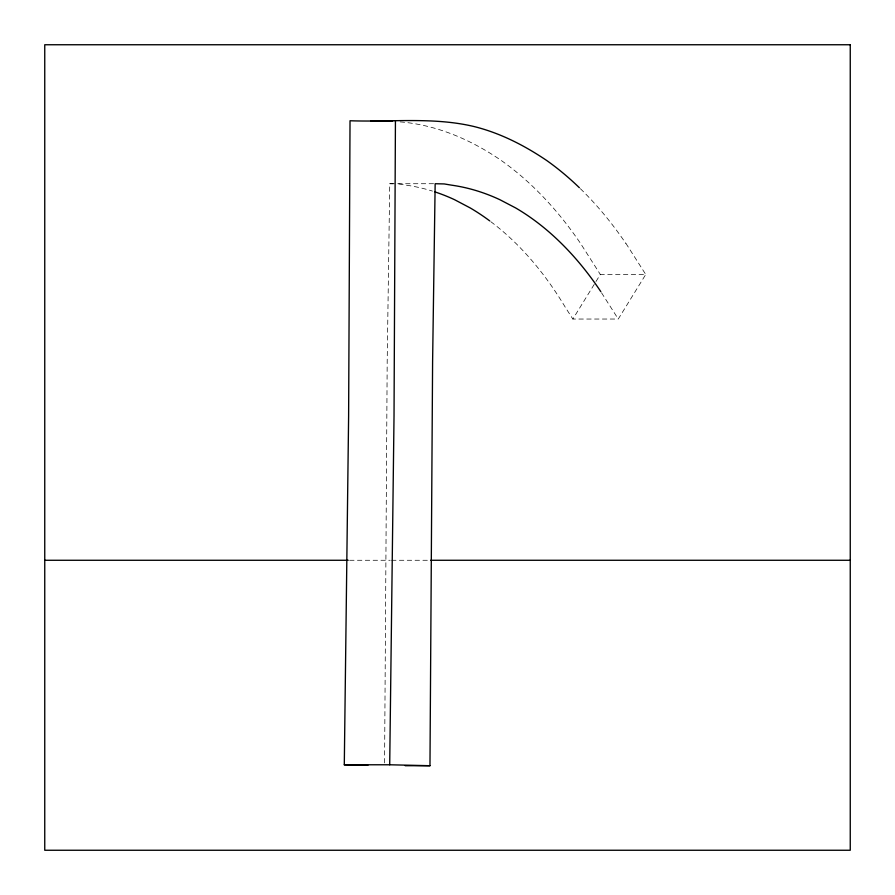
<?xml version="1.0" encoding="UTF-8"?>
<svg xmlns="http://www.w3.org/2000/svg" width="895" height="895" viewBox="0 0 895 895"><rect width="100%" height="100%" fill="white"/><g stroke="black" fill="none" stroke-linecap="round" stroke-linejoin="round"><path stroke-width="0.67" stroke-dasharray="4.47 3.36" d="M384.581 762.932L387.188 361.681L389.75 183.732L435.16 183.721M490.784 221.68A399.651 250.477 90 0 1 565.618 307.802L572.856 319.045L595.276 282.686M595.992 281.511L600.332 274.474L645.742 274.463L618.266 319.034L572.856 319.045M349.609 560.27L390.164 560.27M391.562 560.27L429.32 560.27M389.75 183.732L393.229 183.811M400.154 121.888C436.738 124.875 471.307 139.833 501.301 160.518A462.212 289.723 90 0 1 580.486 243.339L600.332 274.474M398.778 183.945L406.173 185.175A399.64 250.51 -90 0 1 432.464 191.105M625.896 243.328L645.742 274.463M601.518 292.766L618.266 319.034M580.374 188.688A462.223 289.667 90 0 1 625.851 243.406"/><path stroke-width="1.34" d="M395.433 120.747L394.024 416.097L389.705 764.777L344.295 764.789L348.614 416.108L350.023 120.758C391.249 122.212 433.325 116.865 473.891 126.497C500.148 132.986 524.403 145.415 546.711 160.507A462.223 289.667 90 0 1 579.356 187.704M405.2 765.717L429.969 765.706L432.598 361.669L435.16 183.721L444.188 183.934L451.583 185.164A399.64 250.488 90 0 1 499.981 199.753L515.609 207.92A399.64 250.488 90 0 1 599.314 289.387L600.802 291.636M44.75 560.27L348.211 560.27M430.719 560.27L850.25 560.27M370.664 120.758L392.625 121.261M389.705 764.777L429.969 765.706M344.295 764.789L367.901 765.337M434.948 191.91A399.64 250.51 -90 0 1 454.582 199.708L470.199 207.931A399.651 250.477 90 0 1 489.722 220.886M850.25 44.75L44.75 44.75L44.75 850.25L850.25 850.25L850.25 44.75"/></g></svg>
